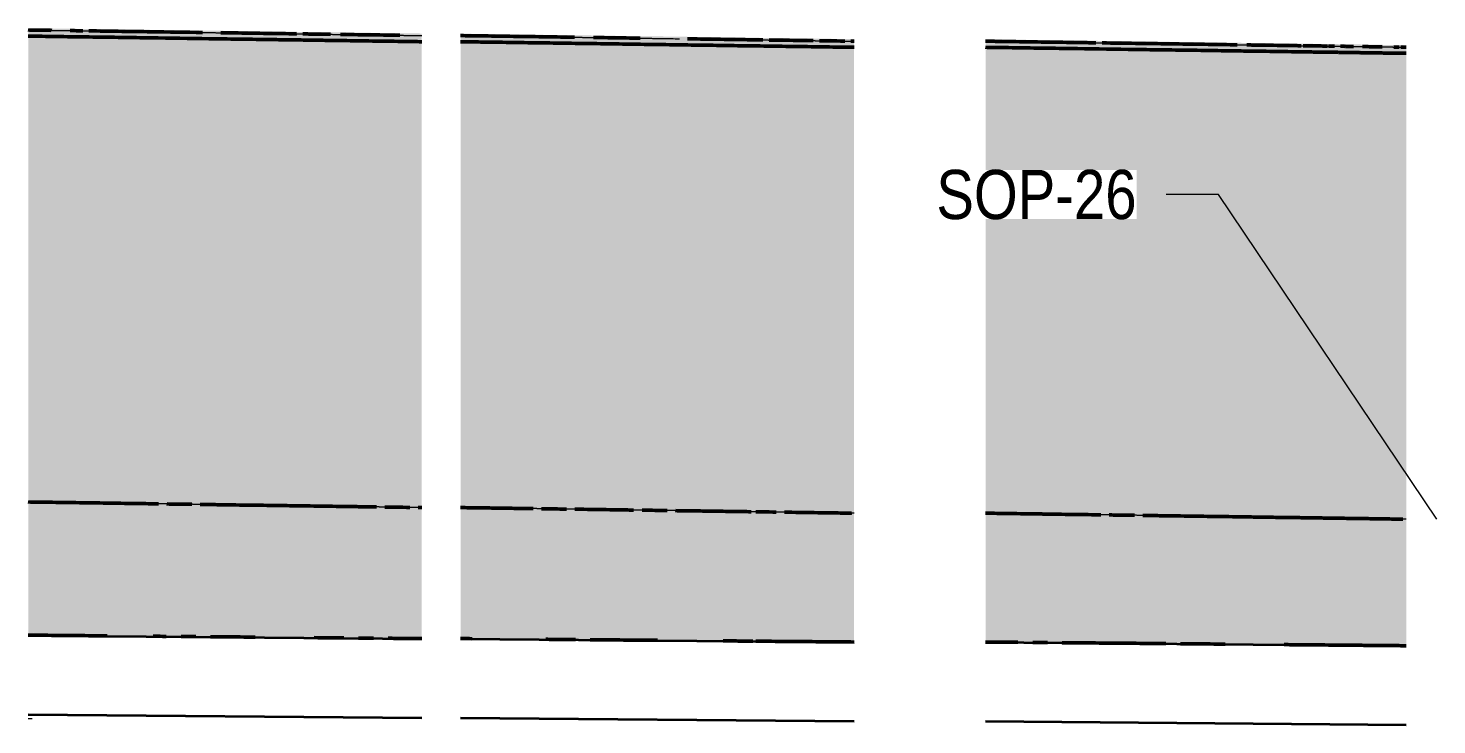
# Model space of a CAD drawing. Header units: metres. Extents: x 0 to 258, y 3 to 25.
# Drawn here: x 113.987 to 117.571, y 21.447 to 23.218 of the extents above; entities that cross this region are included whole.
import ezdxf

# ---------------------------------------------------------------- set-up
doc = ezdxf.new("R2010")
doc.units = ezdxf.units.M
doc.linetypes.add('JacobsDash', pattern=[0.0045, 0.003, -0.0015])
for name, color, linetype, lineweight in [('A-FLOR', 7, 'Continuous', 50), ('A-FLOR-HDLN', 7, 'JacobsDash', 18), ('G-ANNO-TEXT', 7, 'Continuous', 9)]:
    doc.layers.add(name, color=color, linetype=linetype, lineweight=lineweight)
doc.styles.add('Arial Narrow_2', font='ARIALN.TTF', dxfattribs={"height": 0.125})

msp = doc.modelspace()

# ---------------------------------------------------------------- hatches: boundary and pattern name
at = {"layer": 'A-FLOR', "lineweight": 5, "true_color": 0xc0c0c0}
for points in [[(114.988, 23.1993), (114.988, 23.2046), (113.9867, 23.2182), (113.9867, 23.2136), (114.9838, 23.1994)], [(114.988, 23.1838), (114.988, 23.1993), (113.9867, 23.2136), (113.9867, 23.198), (114.9792, 23.1839)], [(116.0881, 23.1851), (116.0881, 23.1903), (115.0868, 23.2042), (115.0868, 23.1993), (116.0865, 23.1851)], [(116.0881, 23.1695), (116.0881, 23.1851), (115.0868, 23.1993), (115.0868, 23.1838), (116.0632, 23.1699)], [(117.4926, 23.1698), (117.4921, 23.1749), (117.4429, 23.1757), (117.3031, 23.1778), (117.3017, 23.1775), (117.3009, 23.1778), (117.2985, 23.1778), (116.4226, 23.19), (116.4226, 23.1851), (117.4883, 23.1699)], [(116.0881, 21.9847), (116.0881, 23.1695), (115.0868, 23.1838), (115.0868, 21.999), (116.0817, 21.9848)], [(117.4926, 23.1543), (117.4926, 23.1698), (116.4226, 23.1851), (116.4226, 23.1695), (117.4707, 23.1546)], [(117.4926, 21.9695), (117.4926, 23.1543), (116.4226, 23.1695), (116.4226, 21.9847), (117.4837, 21.9696)], [(116.0881, 21.6571), (116.0881, 21.9847), (115.0868, 21.999), (115.0868, 21.6659), (116.0563, 21.6574)], [(117.4926, 21.6477), (117.4926, 21.9695), (116.4226, 21.9845), (116.4226, 21.6571), (117.4833, 21.6478)], [(114.988, 21.6643), (114.988, 21.6658), (113.9867, 21.6741), (113.9867, 21.673), (114.9432, 21.6647)], [(116.0881, 21.6557), (116.0881, 21.6571), (115.0868, 21.6656), (115.0868, 21.6644), (116.0529, 21.6561)], [(117.4926, 21.6466), (117.4926, 21.6477), (117.107, 21.6511), (116.4226, 21.6571), (116.4226, 21.6558), (117.4858, 21.6466)]]:
    msp.add_hatch(color=9, dxfattribs=at).paths.add_polyline_path(points)
h = msp.add_hatch(color=9, dxfattribs=at)
h.paths.add_polyline_path([(114.988, 21.999), (114.988, 23.1838), (113.9867, 23.198), (113.9867, 22.0133), (114.9792, 21.9991)])
h.paths.add_polyline_path([(114.0454, 22.2788), (114.0454, 22.2788), (114.0388, 22.3391)])
h = msp.add_hatch(color=9, dxfattribs=at)
h.paths.add_polyline_path([(113.9992, 21.6745), (113.9997, 21.6781), (114.0004, 21.6837)])
h.paths.add_polyline_path([(114.988, 21.6658), (114.988, 21.999), (113.9867, 22.0133), (113.9867, 21.6746), (114.9792, 21.6659)])

# ---------------------------------------------------------------- linework, layer by layer
at = {"layer": 'A-FLOR', "lineweight": 35}
for p, q in [((114.988, 21.6643), (113.9867, 21.673)), ((116.0881, 21.6557), (115.0868, 21.6644)), ((117.4926, 21.6466), (116.4226, 21.6558)), ((113.9867, 21.473), (114.988, 21.4643)), ((115.0868, 21.4644), (116.0881, 21.4557)), ((116.4226, 21.4558), (117.4926, 21.4466))]:
    msp.add_line(p, q, dxfattribs=at)
at = {"layer": 'A-FLOR', "lineweight": 18}
msp.add_line((113.9867, 21.463), (113.9966, 21.4628), dxfattribs=at)
at = {"layer": 'A-FLOR'}
for points, knots in [([(113.9867, 23.2136), (113.9923, 23.2135), (114.0066, 23.2133), (114.021, 23.2131), (114.0297, 23.213)], [0.862837499, 0.862837499, 0.862837499, 0.862837499, 0.86328125, 0.863971055, 0.863971055, 0.863971055, 0.863971055]), ([(114.6185, 23.189), (114.6105, 23.1891), (114.5778, 23.1896), (114.5206, 23.1904), (114.422, 23.1918), (114.3234, 23.1932), (114.2373, 23.1945), (114.188, 23.1952), (114.151, 23.1957), (114.1142, 23.1962), (114.0774, 23.1967), (114.0404, 23.1973), (114.0101, 23.1977), (113.9922, 23.198), (113.9867, 23.198)], [-0.87953973, -0.87953973, -0.87953973, -0.87953973, -0.87890625, -0.87695312, -0.875, -0.87109375, -0.86914062, -0.86816406, -0.8671875, -0.86621094, -0.86523438, -0.86425781, -0.86328125, -0.86284336, -0.86284336, -0.86284336, -0.86284336]), ([(114.0297, 23.213), (114.0333, 23.2129), (114.0387, 23.2128), (114.044, 23.2128), (114.0457, 23.2127)], [0.8639711534, 0.8639711534, 0.8639711534, 0.8639711534, 0.8642578125, 0.8643933578, 0.8643933578, 0.8643933578, 0.8643933578]), ([(114.0937, 23.2121), (114.1006, 23.212), (114.1112, 23.2118), (114.1218, 23.2117), (114.1255, 23.2116)], [0.8656608554, 0.8656608554, 0.8656608554, 0.8656608554, 0.8662109375, 0.8665057557, 0.8665057557, 0.8665057557, 0.8665057557]), ([(114.1414, 23.2114), (114.1447, 23.2113), (114.1603, 23.2111), (114.1882, 23.2107), (114.2375, 23.21), (114.3182, 23.2089), (114.3867, 23.2079), (114.4305, 23.2073)], [0.866928026, 0.866928026, 0.866928026, 0.866928026, 0.8671875, 0.868164062, 0.869140625, 0.87109375, 0.874567932, 0.874567932, 0.874567932, 0.874567932]), ([(114.4771, 23.2066), (114.4917, 23.2064), (114.5309, 23.2058), (114.5946, 23.2049), (114.6442, 23.2042), (114.669, 23.2039), (114.6691, 23.2039)], [0.875799659, 0.875799659, 0.875799659, 0.875799659, 0.876953125, 0.87890625, 0.880859375, 0.88086906, 0.88086906, 0.88086906, 0.88086906]), ([(114.717, 23.1876), (114.7009, 23.1879), (114.668, 23.1883), (114.6351, 23.1888), (114.6185, 23.189)], [-0.882139403, -0.882139403, -0.882139403, -0.882139403, -0.880859375, -0.879539809, -0.879539809, -0.879539809, -0.879539809]), ([(114.7011, 23.2034), (114.715, 23.2032), (114.7333, 23.2029), (114.7515, 23.2027), (114.756, 23.2026)], [0.881713961, 0.881713961, 0.881713961, 0.881713961, 0.8828125, 0.883164932, 0.883164932, 0.883164932, 0.883164932]), ([(114.7809, 23.2023), (114.7927, 23.2021), (114.8291, 23.2016), (114.8797, 23.2009), (114.9184, 23.2003), (114.9324, 23.2001)], [0.883825976, 0.883825976, 0.883825976, 0.883825976, 0.884765625, 0.88671875, 0.887829689, 0.887829689, 0.887829689, 0.887829689]), ([(115.0868, 23.1993), (115.1039, 23.1991), (115.1456, 23.1985), (115.212, 23.1975), (115.2737, 23.1967), (115.3229, 23.196), (115.353, 23.1955), (115.3709, 23.1953), (115.3764, 23.1952)], [0.889269142, 0.889269142, 0.889269142, 0.889269142, 0.890625, 0.892578125, 0.89453125, 0.895507812, 0.896484375, 0.896922166, 0.896922166, 0.896922166, 0.896922166]), ([(115.4246, 23.1945), (115.4277, 23.1945), (115.4432, 23.1942), (115.4699, 23.1939), (115.4933, 23.1935), (115.5044, 23.1934)], [0.898189444, 0.898189444, 0.898189444, 0.898189444, 0.8984375, 0.899414062, 0.900301767, 0.900301767, 0.900301767, 0.900301767]), ([(115.5044, 23.1934), (115.5055, 23.1934), (115.5186, 23.1932), (115.5316, 23.193), (115.5436, 23.1928)], [0.900301801, 0.900301801, 0.900301801, 0.900301801, 0.900390625, 0.901340398, 0.901340398, 0.901340398, 0.901340398]), ([(115.6642, 23.1911), (115.6859, 23.1908), (115.7323, 23.1901), (115.7962, 23.1892), (115.8384, 23.1886), (115.856, 23.1884)], [0.904526268, 0.904526268, 0.904526268, 0.904526268, 0.90625, 0.908203125, 0.90959567, 0.90959567, 0.90959567, 0.90959567]), ([(115.872, 23.1881), (115.8737, 23.1881), (115.8878, 23.1879), (115.9141, 23.1875), (115.9497, 23.187), (115.973, 23.1867), (115.9839, 23.1865)], [0.910017959, 0.910017959, 0.910017959, 0.910017959, 0.91015625, 0.911132812, 0.912109375, 0.912975271, 0.912975271, 0.912975271, 0.912975271]), ([(114.8152, 23.1862), (114.7909, 23.1866), (114.7583, 23.187), (114.7255, 23.1875), (114.717, 23.1876)], [-0.884739451, -0.884739451, -0.884739451, -0.884739451, -0.8828125, -0.882139589, -0.882139589, -0.882139589, -0.882139589]), ([(114.988, 23.1838), (114.98, 23.1839), (114.9474, 23.1843), (114.8901, 23.1852), (114.8405, 23.1859), (114.8155, 23.1862), (114.8152, 23.1862)], [-0.889305683, -0.889305683, -0.889305683, -0.889305683, -0.888671875, -0.88671875, -0.884765625, -0.884739535, -0.884739535, -0.884739535, -0.884739535]), ([(115.4729, 23.1783), (115.4722, 23.1783), (115.4592, 23.1785), (115.4338, 23.1788), (115.3966, 23.1794), (115.3596, 23.1799), (115.3227, 23.1804), (115.2734, 23.1811), (115.2118, 23.182), (115.1539, 23.1828), (115.1206, 23.1833), (115.1119, 23.1834)], [-0.899471796, -0.899471796, -0.899471796, -0.899471796, -0.899414062, -0.8984375, -0.897460938, -0.896484375, -0.895507812, -0.89453125, -0.892578125, -0.890625, -0.889939199, -0.889939199, -0.889939199, -0.889939199]), ([(115.5383, 23.1773), (115.528, 23.1775), (115.5062, 23.1778), (115.4845, 23.1781), (115.4729, 23.1783)], [-0.901204924, -0.901204924, -0.901204924, -0.901204924, -0.900390625, -0.899472002, -0.899472002, -0.899472002, -0.899472002]), ([(115.8006, 23.1736), (115.7768, 23.1739), (115.7284, 23.1746), (115.6553, 23.1757), (115.5937, 23.1766), (115.5547, 23.1771), (115.5403, 23.1773), (115.5383, 23.1773)], [-0.908138209, -0.908138209, -0.908138209, -0.908138209, -0.90625, -0.904296875, -0.90234375, -0.901367188, -0.901205243, -0.901205243, -0.901205243, -0.901205243]), ([(116.0881, 23.1695), (116.0794, 23.1696), (116.0584, 23.1699), (116.025, 23.1704), (115.9879, 23.1709), (115.9509, 23.1715), (115.9139, 23.172), (115.8647, 23.1727), (115.8269, 23.1732), (115.8014, 23.1736), (115.8006, 23.1736)], [-0.915732204, -0.915732204, -0.915732204, -0.915732204, -0.915039062, -0.9140625, -0.913085938, -0.912109375, -0.911132812, -0.91015625, -0.908203125, -0.90813824, -0.90813824, -0.90813824, -0.90813824]), ([(116, 23.1863), (116.0084, 23.1862), (116.0292, 23.1859), (116.0505, 23.1856), (116.0634, 23.1854), (116.0641, 23.1854)], [0.913397776, 0.913397776, 0.913397776, 0.913397776, 0.9140625, 0.915039062, 0.915087523, 0.915087523, 0.915087523, 0.915087523]), ([(116.4226, 23.1851), (116.4266, 23.185), (116.4349, 23.1849), (116.4432, 23.1848), (116.4474, 23.1847)], [0.9156949734, 0.9156949734, 0.9156949734, 0.9156949734, 0.916015625, 0.9163548322, 0.9163548322, 0.9163548322, 0.9163548322]), ([(117.0218, 23.161), (117.0108, 23.1611), (116.9874, 23.1615), (116.9517, 23.162), (116.9146, 23.1625), (116.8654, 23.1632), (116.7792, 23.1644), (116.6806, 23.1658), (116.5944, 23.1671), (116.5452, 23.1678), (116.5082, 23.1683), (116.4712, 23.1688), (116.4457, 23.1692), (116.4325, 23.1694), (116.4315, 23.1694)], [-0.93153681, -0.93153681, -0.93153681, -0.93153681, -0.93066406, -0.9296875, -0.92871094, -0.92773438, -0.92578125, -0.921875, -0.91992188, -0.91894531, -0.91796875, -0.91699219, -0.91601562, -0.91593798, -0.91593798, -0.91593798, -0.91593798]), ([(116.4474, 23.1847), (116.4554, 23.1846), (116.4757, 23.1843), (116.5084, 23.1839), (116.5454, 23.1833), (116.5823, 23.1828), (116.6193, 23.1823), (116.6595, 23.1817), (116.6875, 23.1813), (116.7031, 23.1811)], [0.916354872, 0.916354872, 0.916354872, 0.916354872, 0.916992188, 0.91796875, 0.918945312, 0.919921875, 0.920898438, 0.921875, 0.923114074, 0.923114074, 0.923114074, 0.923114074]), ([(116.7191, 23.1808), (116.7474, 23.1804), (116.8004, 23.1797), (116.8656, 23.1788), (116.9149, 23.1781), (116.9519, 23.1775), (116.9825, 23.1771), (117.0007, 23.1768), (117.0065, 23.1768)], [0.92353637, 0.92353637, 0.92353637, 0.92353637, 0.92578125, 0.927734375, 0.928710938, 0.9296875, 0.930664062, 0.931126172, 0.931126172, 0.931126172, 0.931126172]), ([(117.007, 23.1767), (117.0134, 23.1767), (117.0319, 23.1764), (117.0505, 23.1761), (117.0628, 23.1759)], [0.931140749, 0.931140749, 0.931140749, 0.931140749, 0.931640625, 0.932613572, 0.932613572, 0.932613572, 0.932613572]), ([(117.0873, 23.16), (117.0668, 23.1603), (117.045, 23.1607), (117.0231, 23.161), (117.0218, 23.161)], [-0.933269992, -0.933269992, -0.933269992, -0.933269992, -0.931640625, -0.931536967, -0.931536967, -0.931536967, -0.931536967]), ([(117.0869, 23.1756), (117.0912, 23.1755), (117.1078, 23.1753), (117.1366, 23.1749), (117.1735, 23.1744), (117.2032, 23.1739), (117.2202, 23.1737), (117.225, 23.1736)], [0.933252878, 0.933252878, 0.933252878, 0.933252878, 0.93359375, 0.934570312, 0.935546875, 0.936523438, 0.936907803, 0.936907803, 0.936907803, 0.936907803]), ([(117.2184, 23.1582), (117.2157, 23.1582), (117.2008, 23.1584), (117.1733, 23.1588), (117.1364, 23.1594), (117.1078, 23.1598), (117.0914, 23.16), (117.0873, 23.16)], [-0.93673668, -0.93673668, -0.93673668, -0.93673668, -0.936523438, -0.935546875, -0.934570312, -0.93359375, -0.933270208, -0.933270208, -0.933270208, -0.933270208]), ([(117.3164, 23.1568), (117.3119, 23.1568), (117.3013, 23.157), (117.2785, 23.1573), (117.2498, 23.1577), (117.228, 23.158), (117.2184, 23.1582)], [-0.939336453, -0.939336453, -0.939336453, -0.939336453, -0.938964844, -0.938476562, -0.9375, -0.936736691, -0.936736691, -0.936736691, -0.936736691]), ([(117.2306, 23.1736), (117.2362, 23.1735), (117.2479, 23.1733), (117.263, 23.1731), (117.2755, 23.1729), (117.2841, 23.1728), (117.2896, 23.1727), (117.2921, 23.1727)], [0.937054836, 0.937054836, 0.937054836, 0.937054836, 0.9375, 0.937988281, 0.938232422, 0.938476562, 0.938672072, 0.938672072, 0.938672072, 0.938672072]), ([(117.2948, 23.1726), (117.2975, 23.1726), (117.3028, 23.1725), (117.308, 23.1725), (117.3104, 23.1724)], [0.9387447702, 0.9387447702, 0.9387447702, 0.9387447702, 0.9389648438, 0.9391671798, 0.9391671798, 0.9391671798, 0.9391671798]), ([(117.3793, 23.1559), (117.3774, 23.1559), (117.3726, 23.156), (117.3649, 23.1561), (117.3531, 23.1563), (117.3384, 23.1565), (117.3252, 23.1567), (117.3179, 23.1568), (117.3164, 23.1568)], [-0.941069794, -0.941069794, -0.941069794, -0.941069794, -0.940917969, -0.940673828, -0.940429688, -0.939941406, -0.939453125, -0.939336553, -0.939336553, -0.939336553, -0.939336553]), ([(117.3258, 23.1722), (117.3301, 23.1721), (117.3352, 23.1721), (117.3402, 23.172), (117.3411, 23.172)], [0.9395894773, 0.9395894773, 0.9395894773, 0.9395894773, 0.9399414062, 0.9400120216, 0.9400120216, 0.9400120216, 0.9400120216]), ([(117.3411, 23.172), (117.3461, 23.1719), (117.3519, 23.1718), (117.3579, 23.1717), (117.3588, 23.1717)], [0.9400120801, 0.9400120801, 0.9400120801, 0.9400120801, 0.9404296875, 0.9405050096, 0.9405050096, 0.9405050096, 0.9405050096]), ([(117.4101, 23.1555), (117.4096, 23.1555), (117.4061, 23.1555), (117.3998, 23.1556), (117.3913, 23.1557), (117.3844, 23.1558), (117.3804, 23.1559), (117.3793, 23.1559)], [-0.9419363288, -0.9419363288, -0.9419363288, -0.9419363288, -0.9418945312, -0.9416503906, -0.94140625, -0.9411621094, -0.9410700169, -0.9410700169, -0.9410700169, -0.9410700169]), ([(117.3818, 23.1714), (117.382, 23.1714), (117.3852, 23.1714), (117.3912, 23.1713), (117.3974, 23.1712), (117.4008, 23.1711), (117.4014, 23.1711)], [0.9411414809, 0.9411414809, 0.9411414809, 0.9411414809, 0.9411621094, 0.94140625, 0.9416503906, 0.9417017391, 0.9417017391, 0.9417017391, 0.9417017391]), ([(117.4014, 23.1711), (117.4037, 23.1711), (117.4089, 23.171), (117.4172, 23.1709), (117.4251, 23.1708), (117.4299, 23.1707), (117.4318, 23.1707)], [0.9417018807, 0.9417018807, 0.9417018807, 0.9417018807, 0.9418945312, 0.9421386719, 0.9423828125, 0.942546671, 0.942546671, 0.942546671, 0.942546671]), ([(117.4412, 23.155), (117.4391, 23.155), (117.4342, 23.1551), (117.4263, 23.1552), (117.418, 23.1553), (117.4125, 23.1554), (117.4101, 23.1555)], [-0.9428030356, -0.9428030356, -0.9428030356, -0.9428030356, -0.9426269531, -0.9423828125, -0.9421386719, -0.9419364149, -0.9419364149, -0.9419364149, -0.9419364149]), ([(117.4707, 23.1546), (117.4673, 23.1546), (117.4583, 23.1548), (117.4484, 23.1549), (117.442, 23.155), (117.4412, 23.155)], [-0.9436696085, -0.9436696085, -0.9436696085, -0.9436696085, -0.943359375, -0.9428710938, -0.9428031843, -0.9428031843, -0.9428031843, -0.9428031843]), ([(117.4925, 23.1543), (117.4898, 23.1543), (117.4845, 23.1544), (117.4773, 23.1545), (117.4726, 23.1546), (117.4707, 23.1546)], [-0.9443359375, -0.9443359375, -0.9443359375, -0.9443359375, -0.9440917969, -0.9438476562, -0.9436696563, -0.9436696563, -0.9436696563, -0.9436696563]), ([(117.4789, 23.17), (117.4805, 23.17), (117.4836, 23.17), (117.4868, 23.1699), (117.4883, 23.1699)], [0.9439425984, 0.9439425984, 0.9439425984, 0.9439425984, 0.9440917969, 0.9442364319, 0.9442364319, 0.9442364319, 0.9442364319]), ([(117.4884, 23.1699), (117.4894, 23.1699), (117.4908, 23.1699), (117.4922, 23.1698), (117.4925, 23.1698)], [0.9442365815, 0.9442365815, 0.9442365815, 0.9442365815, 0.9443359375, 0.9443643892, 0.9443643892, 0.9443643892, 0.9443643892]), ([(114.0833, 22.0119), (114.0601, 22.0122), (114.0278, 22.0127), (113.9956, 22.0131), (113.9867, 22.0133)], [-0.865843183, -0.865843183, -0.865843183, -0.865843183, -0.864, -0.863289278, -0.863289278, -0.863289278, -0.863289278]), ([(114.1686, 22.0107), (114.1674, 22.0107), (114.1409, 22.0111), (114.1125, 22.0115), (114.0853, 22.0119), (114.0833, 22.0119)], [-0.868097784, -0.868097784, -0.868097784, -0.868097784, -0.868, -0.866, -0.865843204, -0.865843204, -0.865843204, -0.865843204]), ([(114.2539, 22.0094), (114.2495, 22.0095), (114.2211, 22.0099), (114.1926, 22.0103), (114.1686, 22.0107)], [-0.870352668, -0.870352668, -0.870352668, -0.870352668, -0.87, -0.86809794, -0.86809794, -0.86809794, -0.86809794]), ([(114.3179, 22.0085), (114.3174, 22.0085), (114.2961, 22.0088), (114.2747, 22.0092), (114.2539, 22.0094)], [-0.872043716, -0.872043716, -0.872043716, -0.872043716, -0.872, -0.870352676, -0.870352676, -0.870352676, -0.870352676]), ([(114.4032, 22.0073), (114.3995, 22.0074), (114.3782, 22.0077), (114.3568, 22.008), (114.3393, 22.0082)], [-0.874298314, -0.874298314, -0.874298314, -0.874298314, -0.874, -0.872607412, -0.872607412, -0.872607412, -0.872607412]), ([(114.5526, 22.0052), (114.5495, 22.0052), (114.5212, 22.0056), (114.4785, 22.0062), (114.4389, 22.0068), (114.4246, 22.007)], [-0.878244253, -0.878244253, -0.878244253, -0.878244253, -0.878, -0.876, -0.874862148, -0.874862148, -0.874862148, -0.874862148]), ([(114.6379, 22.004), (114.6316, 22.0041), (114.6031, 22.0045), (114.5747, 22.0049), (114.5526, 22.0052)], [-0.880498856, -0.880498856, -0.880498856, -0.880498856, -0.88, -0.878244267, -0.878244267, -0.878244267, -0.878244267]), ([(114.8085, 22.0015), (114.7958, 22.0017), (114.7579, 22.0023), (114.701, 22.0031), (114.6568, 22.0037), (114.6379, 22.004)], [-0.885008315, -0.885008315, -0.885008315, -0.885008315, -0.884, -0.882, -0.880498989, -0.880498989, -0.880498989, -0.880498989]), ([(114.8725, 22.0006), (114.8637, 22.0008), (114.8424, 22.0011), (114.821, 22.0014), (114.8085, 22.0015)], [-0.886699675, -0.886699675, -0.886699675, -0.886699675, -0.886, -0.885008461, -0.885008461, -0.885008461, -0.885008461]), ([(114.9578, 21.9994), (114.9458, 21.9996), (114.9245, 21.9999), (114.9031, 22.0002), (114.8938, 22.0003)], [-0.888954071, -0.888954071, -0.888954071, -0.888954071, -0.888, -0.887263197, -0.887263197, -0.887263197, -0.887263197]), ([(115.1218, 21.9985), (115.1137, 21.9986), (115.102, 21.9988), (115.0903, 21.999), (115.0868, 21.999)], [-0.8906452116, -0.8906452116, -0.8906452116, -0.8906452116, -0.89, -0.8897201778, -0.8897201778, -0.8897201778, -0.8897201778]), ([(115.2071, 21.9973), (115.1958, 21.9975), (115.1673, 21.9979), (115.1389, 21.9983), (115.1218, 21.9985)], [-0.892900037, -0.892900037, -0.892900037, -0.892900037, -0.892, -0.890645301, -0.890645301, -0.890645301, -0.890645301]), ([(115.2711, 21.9964), (115.2637, 21.9965), (115.2424, 21.9968), (115.221, 21.9971), (115.2071, 21.9973)], [-0.894590995, -0.894590995, -0.894590995, -0.894590995, -0.894, -0.892900182, -0.892900182, -0.892900182, -0.892900182]), ([(115.3564, 21.9952), (115.3458, 21.9953), (115.3245, 21.9956), (115.3031, 21.9959), (115.2925, 21.9961)], [-0.896845734, -0.896845734, -0.896845734, -0.896845734, -0.896, -0.895154773, -0.895154773, -0.895154773, -0.895154773]), ([(115.5058, 21.993), (115.4958, 21.9932), (115.4606, 21.9937), (115.4179, 21.9943), (115.3852, 21.9948), (115.3778, 21.9949)], [-0.900791364, -0.900791364, -0.900791364, -0.900791364, -0.9, -0.898, -0.897409509, -0.897409509, -0.897409509, -0.897409509]), ([(115.6124, 21.9915), (115.5921, 21.9918), (115.5708, 21.9921), (115.5494, 21.9924), (115.5484, 21.9924)], [-0.903610191, -0.903610191, -0.903610191, -0.903610191, -0.902, -0.901918981, -0.901918981, -0.901918981, -0.901918981]), ([(115.7617, 21.9894), (115.7421, 21.9897), (115.7137, 21.9901), (115.6852, 21.9905), (115.6764, 21.9906)], [-0.907555559, -0.907555559, -0.907555559, -0.907555559, -0.906, -0.905301085, -0.905301085, -0.905301085, -0.905301085]), ([(115.8257, 21.9885), (115.81, 21.9887), (115.7887, 21.989), (115.7673, 21.9893), (115.7617, 21.9894)], [-0.909247028, -0.909247028, -0.909247028, -0.909247028, -0.908, -0.907555821, -0.907555821, -0.907555821, -0.907555821]), ([(115.8897, 21.9876), (115.8779, 21.9877), (115.8606, 21.988), (115.8433, 21.9882), (115.8378, 21.9883)], [-0.910937925, -0.910937925, -0.910937925, -0.910937925, -0.91, -0.90956646, -0.90956646, -0.90956646, -0.90956646]), ([(116.0603, 21.9851), (116.0421, 21.9854), (115.9986, 21.986), (115.9488, 21.9867), (115.9173, 21.9872), (115.911, 21.9873)], [-0.915447331, -0.915447331, -0.915447331, -0.915447331, -0.914, -0.912, -0.911501704, -0.911501704, -0.911501704, -0.911501704]), ([(116.0817, 21.9848), (116.0815, 21.9848), (116.0744, 21.9849), (116.0673, 21.985), (116.0603, 21.9851)], [-0.9160109957, -0.9160109957, -0.9160109957, -0.9160109957, -0.916, -0.9154473976, -0.9154473976, -0.9154473976, -0.9154473976]), ([(116.5666, 21.9827), (116.5419, 21.983), (116.5134, 21.9835), (116.485, 21.9839), (116.4812, 21.9839)], [-0.91995687, -0.91995687, -0.91995687, -0.91995687, -0.918, -0.917702134, -0.917702134, -0.917702134, -0.917702134]), ([(116.6519, 21.9815), (116.6492, 21.9815), (116.6213, 21.9819), (116.5929, 21.9823), (116.5671, 21.9827), (116.5666, 21.9827)], [-0.922211556, -0.922211556, -0.922211556, -0.922211556, -0.922, -0.92, -0.919956883, -0.919956883, -0.919956883, -0.919956883]), ([(116.8012, 21.9794), (116.7992, 21.9794), (116.7921, 21.9795), (116.785, 21.9796), (116.7799, 21.9797)], [-0.926157432, -0.926157432, -0.926157432, -0.926157432, -0.926, -0.9255938464, -0.9255938464, -0.9255938464, -0.9255938464]), ([(116.9505, 21.9772), (116.9492, 21.9772), (116.9227, 21.9776), (116.8942, 21.978), (116.8671, 21.9784), (116.8652, 21.9784)], [-0.930103068, -0.930103068, -0.930103068, -0.930103068, -0.93, -0.928, -0.927848459, -0.927848459, -0.927848459, -0.927848459]), ([(117.1211, 21.9748), (117.1134, 21.9749), (117.0805, 21.9754), (117.0236, 21.9762), (116.9744, 21.9769), (116.9505, 21.9772)], [-0.934612378, -0.934612378, -0.934612378, -0.934612378, -0.934, -0.932, -0.930103182, -0.930103182, -0.930103182, -0.930103182]), ([(117.2065, 21.9736), (117.1955, 21.9737), (117.1671, 21.9741), (117.1387, 21.9745), (117.1212, 21.9748)], [-0.93686739, -0.93686739, -0.93686739, -0.93686739, -0.936, -0.934612654, -0.934612654, -0.934612654, -0.934612654]), ([(117.2918, 21.9724), (117.2902, 21.9724), (117.2761, 21.9726), (117.2493, 21.973), (117.2224, 21.9734), (117.2081, 21.9736), (117.2065, 21.9736)], [-0.939121979, -0.939121979, -0.939121979, -0.939121979, -0.939, -0.938, -0.937, -0.936867525, -0.936867525, -0.936867525, -0.936867525]), ([(117.3345, 21.9718), (117.3313, 21.9718), (117.3171, 21.972), (117.3029, 21.9722), (117.2918, 21.9724)], [-0.940249494, -0.940249494, -0.940249494, -0.940249494, -0.94, -0.939122126, -0.939122126, -0.939122126, -0.939122126]), ([(117.3771, 21.9711), (117.3724, 21.9712), (117.3581, 21.9714), (117.3439, 21.9716), (117.3345, 21.9718)], [-0.941376693, -0.941376693, -0.941376693, -0.941376693, -0.941, -0.940249605, -0.940249605, -0.940249605, -0.940249605]), ([(117.4198, 21.9705), (117.4134, 21.9706), (117.4007, 21.9708), (117.3865, 21.971), (117.3787, 21.9711), (117.3771, 21.9711)], [-0.942504225, -0.942504225, -0.942504225, -0.942504225, -0.942, -0.9415, -0.941376862, -0.941376862, -0.941376862, -0.941376862]), ([(117.4624, 21.9699), (117.4544, 21.97), (117.4402, 21.9702), (117.426, 21.9705), (117.4198, 21.9705)], [-0.943631598, -0.943631598, -0.943631598, -0.943631598, -0.943, -0.94250423, -0.94250423, -0.94250423, -0.94250423]), ([(117.4837, 21.9696), (117.4812, 21.9697), (117.4741, 21.9698), (117.467, 21.9699), (117.4624, 21.9699)], [-0.944195413, -0.944195413, -0.944195413, -0.944195413, -0.944, -0.9436317783, -0.9436317783, -0.9436317783, -0.9436317783]), ([(113.9867, 21.6746), (114.0034, 21.6744), (114.0452, 21.6741), (114.0871, 21.6737), (114.1121, 21.6735)], [-0.8583369, -0.8583369, -0.8583369, -0.8583369, -0.85, -0.8375, -0.8375, -0.8375, -0.8375]), ([(114.4509, 21.6705), (114.4634, 21.6704), (114.5011, 21.6701), (114.5387, 21.6698), (114.5638, 21.6696)], [-0.78125034, -0.78125034, -0.78125034, -0.78125034, -0.775, -0.7625, -0.7625, -0.7625, -0.7625]), ([(115.3036, 21.664), (115.3162, 21.6639), (115.3412, 21.6636), (115.3663, 21.6634), (115.3789, 21.6633)], [-0.65624878, -0.65624878, -0.65624878, -0.65624878, -0.65, -0.64375025, -0.64375025, -0.64375025, -0.64375025]), ([(115.7552, 21.66), (115.7678, 21.6599), (115.7929, 21.6597), (115.818, 21.6595), (115.8305, 21.6594)], [-0.58125161, -0.58125161, -0.58125161, -0.58125161, -0.575, -0.56875001, -0.56875001, -0.56875001, -0.56875001]), ([(115.8378, 21.6593), (115.8479, 21.6592), (115.8831, 21.6589), (115.9183, 21.6586), (115.9434, 21.6584)], [-0.56753928, -0.56753928, -0.56753928, -0.56753928, -0.5625, -0.55, -0.55, -0.55, -0.55]), ([(116.6177, 21.6554), (116.6303, 21.6553), (116.6679, 21.655), (116.7056, 21.6547), (116.7307, 21.6544)], [-0.49374976, -0.49374976, -0.49374976, -0.49374976, -0.4875, -0.475, -0.475, -0.475, -0.475]), ([(116.9188, 21.6528), (116.9314, 21.6527), (116.969, 21.6524), (117.0067, 21.652), (117.0317, 21.6518)], [-0.44375157, -0.44375157, -0.44375157, -0.44375157, -0.4375, -0.425, -0.425, -0.425, -0.425]), ([(117.2576, 21.6498), (117.2827, 21.6496), (117.3203, 21.6493), (117.3705, 21.6488), (117.3956, 21.6486), (117.4081, 21.6485)], [-0.3875, -0.3875, -0.3875, -0.3875, -0.375, -0.36875, -0.3625, -0.3625, -0.3625, -0.3625]), ([(117.4081, 21.6485), (117.4206, 21.6484), (117.4457, 21.6481), (117.4739, 21.6479), (117.4895, 21.6477), (117.4926, 21.6477)], [-0.3625, -0.3625, -0.3625, -0.3625, -0.35625, -0.35, -0.3484556, -0.3484556, -0.3484556, -0.3484556])]:
    msp.add_open_spline(points, degree=3, knots=knots, dxfattribs=at)
for points in [[(114.6851, 23.2036), (114.6905, 23.2036), (114.6958, 23.2035), (114.7011, 23.2034)], [(115.1119, 23.1834), (115.1036, 23.1835), (115.0952, 23.1837), (115.0868, 23.1838)], [(116.08, 23.1852), (116.0827, 23.1851), (116.0854, 23.1851), (116.0881, 23.1851)], [(116.4315, 23.1694), (116.4285, 23.1694), (116.4255, 23.1695), (116.4226, 23.1695)], [(117.4608, 23.1703), (117.4655, 23.1702), (117.4702, 23.1701), (117.4747, 23.1701)], [(114.988, 21.999), (114.985, 21.999), (114.9821, 21.9991), (114.9792, 21.9991)], [(115.5271, 21.9927), (115.52, 21.9928), (115.5129, 21.9929), (115.5058, 21.993)], [(115.6764, 21.9906), (115.6622, 21.9908), (115.648, 21.991), (115.6337, 21.9912)], [(116.4812, 21.9839), (116.4617, 21.9842), (116.4421, 21.9845), (116.4226, 21.9847)], [(116.7159, 21.9806), (116.6945, 21.9809), (116.6732, 21.9812), (116.6519, 21.9815)], [(116.7799, 21.9797), (116.7657, 21.9799), (116.7514, 21.9801), (116.7372, 21.9803)], [(116.8652, 21.9784), (116.851, 21.9786), (116.8368, 21.9788), (116.8225, 21.979)], [(114.1121, 21.6735), (114.1372, 21.6733), (114.1623, 21.6731), (114.1874, 21.6728)], [(114.3047, 21.6718), (114.3158, 21.6717), (114.3269, 21.6716), (114.338, 21.6715)], [(114.3756, 21.6712), (114.3881, 21.6711), (114.4007, 21.671), (114.4132, 21.6709)], [(114.7143, 21.6682), (114.7394, 21.668), (114.7645, 21.6678), (114.7896, 21.6676)], [(114.8272, 21.6673), (114.8398, 21.6671), (114.8523, 21.667), (114.8649, 21.6669)], [(114.9025, 21.6666), (114.9151, 21.6665), (114.9276, 21.6664), (114.9401, 21.6663)], [(114.9401, 21.6663), (114.9561, 21.6661), (114.972, 21.666), (114.988, 21.6658)], [(115.0868, 21.6659), (115.0964, 21.6658), (115.1059, 21.6657), (115.1154, 21.6656)], [(115.4165, 21.663), (115.4416, 21.6628), (115.4667, 21.6625), (115.4918, 21.6623)], [(115.4918, 21.6623), (115.5169, 21.6621), (115.542, 21.6619), (115.5671, 21.6617)], [(115.5671, 21.6617), (115.5739, 21.6616), (115.5807, 21.6615), (115.5875, 21.6615)], [(115.9434, 21.6584), (115.9685, 21.6582), (115.9936, 21.6579), (116.0187, 21.6577)], [(116.0187, 21.6577), (116.0418, 21.6575), (116.065, 21.6573), (116.0881, 21.6571)], [(116.4226, 21.6571), (116.4249, 21.6571), (116.4272, 21.6571), (116.4296, 21.6571)], [(116.4296, 21.6571), (116.4547, 21.6568), (116.4797, 21.6566), (116.5048, 21.6564)], [(116.5425, 21.6561), (116.555, 21.656), (116.5676, 21.6559), (116.5801, 21.6557)], [(116.7307, 21.6544), (116.7557, 21.6542), (116.7808, 21.654), (116.8059, 21.6538)], [(116.8059, 21.6538), (116.831, 21.6536), (116.8561, 21.6533), (116.8812, 21.6531)], [(117.1823, 21.6505), (117.1948, 21.6504), (117.2199, 21.6502), (117.245, 21.6499), (117.2576, 21.6498)]]:
    msp.add_open_spline(points, degree=3, dxfattribs=at)
at = {"layer": 'A-FLOR-HDLN'}
for points, knots in [([(114.0458, 23.2127), (114.0564, 23.2126), (114.0724, 23.2124), (114.0883, 23.2121), (114.0937, 23.2121)], [0.864394665, 0.864394665, 0.864394665, 0.864394665, 0.865234375, 0.865660855, 0.865660855, 0.865660855, 0.865660855]), ([(114.4306, 23.2073), (114.436, 23.2072), (114.4515, 23.207), (114.4671, 23.2067), (114.4771, 23.2066)], [0.874569243, 0.874569243, 0.874569243, 0.874569243, 0.875, 0.875799659, 0.875799659, 0.875799659, 0.875799659]), ([(114.9324, 23.2001), (114.943, 23.2), (114.9615, 23.1997), (114.9801, 23.1994), (114.988, 23.1993)], [0.887831, 0.887831, 0.887831, 0.887831, 0.888671875, 0.889299922, 0.889299922, 0.889299922, 0.889299922]), ([(115.3764, 23.1952), (115.3832, 23.1951), (115.3992, 23.1949), (115.4153, 23.1946), (115.4245, 23.1945)], [0.896922166, 0.896922166, 0.896922166, 0.896922166, 0.897460938, 0.89818814, 0.89818814, 0.89818814, 0.89818814]), ([(115.5437, 23.1928), (115.544, 23.1928), (115.5566, 23.1926), (115.5939, 23.1921), (115.6337, 23.1915), (115.6613, 23.1911), (115.6642, 23.1911)], [0.90134171, 0.90134171, 0.90134171, 0.90134171, 0.901367188, 0.90234375, 0.904296875, 0.904526268, 0.904526268, 0.904526268, 0.904526268]), ([(115.9839, 23.1865), (115.9853, 23.1865), (115.9906, 23.1864), (115.996, 23.1864), (115.9999, 23.1863)], [0.9129752711, 0.9129752711, 0.9129752711, 0.9129752711, 0.9130859375, 0.91339647, 0.91339647, 0.91339647, 0.91339647]), ([(117.3104, 23.1724), (117.3139, 23.1724), (117.3191, 23.1723), (117.3241, 23.1722), (117.3258, 23.1722)], [0.9391671798, 0.9391671798, 0.9391671798, 0.9391671798, 0.939453125, 0.9395881091, 0.9395881091, 0.9395881091, 0.9395881091]), ([(117.3588, 23.1717), (117.3608, 23.1717), (117.3658, 23.1716), (117.3734, 23.1715), (117.3791, 23.1714), (117.3818, 23.1714)], [0.9405063861, 0.9405063861, 0.9405063861, 0.9405063861, 0.9406738281, 0.9409179688, 0.9411400813, 0.9411400813, 0.9411400813, 0.9411400813]), ([(117.4318, 23.1707), (117.4328, 23.1707), (117.4366, 23.1706), (117.446, 23.1705), (117.4547, 23.1704), (117.4605, 23.1703), (117.4608, 23.1703)], [0.9425467809, 0.9425467809, 0.9425467809, 0.9425467809, 0.9426269531, 0.9428710938, 0.943359375, 0.9433916812, 0.9433916812, 0.9433916812, 0.9433916812]), ([(117.4748, 23.1701), (117.4751, 23.1701), (117.4765, 23.1701), (117.4778, 23.17), (117.4788, 23.17)], [0.9438154702, 0.9438154702, 0.9438154702, 0.9438154702, 0.9438476562, 0.9439410766, 0.9439410766, 0.9439410766, 0.9439410766]), ([(115.6337, 21.9912), (115.6315, 21.9912), (115.6245, 21.9913), (115.6174, 21.9914), (115.6125, 21.9915)], [-0.9041737173, -0.9041737173, -0.9041737173, -0.9041737173, -0.904, -0.9036115014, -0.9036115014, -0.9036115014, -0.9036115014]), ([(116.7372, 21.9803), (116.7313, 21.9803), (116.7242, 21.9805), (116.7171, 21.9806), (116.7159, 21.9806)], [-0.9244663419, -0.9244663419, -0.9244663419, -0.9244663419, -0.924, -0.92390386, -0.92390386, -0.92390386, -0.92390386]), ([(114.1874, 21.6728), (114.2125, 21.6726), (114.2516, 21.6723), (114.2907, 21.6719), (114.3046, 21.6718)], [-0.825, -0.825, -0.825, -0.825, -0.8125, -0.80553474, -0.80553474, -0.80553474, -0.80553474]), ([(115.1154, 21.6656), (115.1405, 21.6654), (115.1907, 21.665), (115.2534, 21.6644), (115.291, 21.6641), (115.3036, 21.664)], [-0.6875, -0.6875, -0.6875, -0.6875, -0.675, -0.6625, -0.65625702, -0.65625702, -0.65625702, -0.65625702]), ([(115.5875, 21.6615), (115.6058, 21.6613), (115.6492, 21.6609), (115.705, 21.6605), (115.7427, 21.6601), (115.7552, 21.66)], [-0.60910115, -0.60910115, -0.60910115, -0.60910115, -0.6, -0.5875, -0.58125984, -0.58125984, -0.58125984, -0.58125984])]:
    msp.add_open_spline(points, degree=3, knots=knots, dxfattribs=at)
for points in [[(114.1255, 23.2116), (114.1308, 23.2115), (114.1361, 23.2115), (114.1414, 23.2114)], [(114.6691, 23.2039), (114.6744, 23.2038), (114.6798, 23.2037), (114.6851, 23.2036)], [(114.756, 23.2026), (114.7643, 23.2025), (114.7726, 23.2024), (114.7809, 23.2023)], [(115.856, 23.1884), (115.8613, 23.1883), (115.8666, 23.1882), (115.8719, 23.1881)], [(116.0641, 23.1854), (116.0694, 23.1853), (116.0747, 23.1852), (116.08, 23.1852)], [(116.7031, 23.1811), (116.7084, 23.181), (116.7137, 23.1809), (116.7191, 23.1808)], [(117.0065, 23.1768), (117.0067, 23.1767), (117.0068, 23.1767), (117.007, 23.1767)], [(117.0628, 23.1759), (117.0708, 23.1758), (117.0789, 23.1757), (117.0869, 23.1756)], [(117.2251, 23.1736), (117.2269, 23.1736), (117.2287, 23.1736), (117.2305, 23.1736)], [(117.2921, 23.1727), (117.293, 23.1727), (117.2939, 23.1727), (117.2947, 23.1726)], [(114.3393, 22.0082), (114.3322, 22.0083), (114.3251, 22.0084), (114.318, 22.0085)], [(114.4246, 22.007), (114.4175, 22.0071), (114.4104, 22.0072), (114.4033, 22.0073)], [(114.8938, 22.0003), (114.8868, 22.0004), (114.8797, 22.0005), (114.8726, 22.0006)], [(114.9792, 21.9991), (114.9721, 21.9992), (114.965, 21.9993), (114.9579, 21.9994)], [(115.2925, 21.9961), (115.2854, 21.9962), (115.2783, 21.9963), (115.2712, 21.9964)], [(115.3778, 21.9949), (115.3707, 21.995), (115.3636, 21.9951), (115.3565, 21.9952)], [(115.5484, 21.9924), (115.5413, 21.9925), (115.5342, 21.9926), (115.5271, 21.9927)], [(115.8378, 21.9883), (115.8338, 21.9884), (115.8298, 21.9884), (115.8258, 21.9885)], [(115.911, 21.9873), (115.9039, 21.9874), (115.8968, 21.9875), (115.8897, 21.9876)], [(116.0881, 21.9847), (116.086, 21.9848), (116.0839, 21.9848), (116.0817, 21.9848)], [(116.8225, 21.979), (116.8154, 21.9792), (116.8084, 21.9793), (116.8013, 21.9794)], [(117.4926, 21.9695), (117.4896, 21.9695), (117.4867, 21.9696), (117.4837, 21.9696)], [(114.338, 21.6715), (114.3505, 21.6714), (114.363, 21.6713), (114.3756, 21.6712)], [(114.4132, 21.6709), (114.4258, 21.6708), (114.4383, 21.6707), (114.4508, 21.6705)], [(114.5638, 21.6696), (114.5889, 21.6693), (114.6391, 21.6689), (114.6892, 21.6685), (114.7143, 21.6682)], [(114.7896, 21.6676), (114.8021, 21.6675), (114.8147, 21.6674), (114.8272, 21.6673)], [(114.8649, 21.6669), (114.8774, 21.6668), (114.8899, 21.6667), (114.9025, 21.6666)], [(115.3789, 21.6633), (115.3915, 21.6632), (115.404, 21.6631), (115.4165, 21.663)], [(115.8306, 21.6594), (115.833, 21.6593), (115.8354, 21.6593), (115.8378, 21.6593)], [(116.5048, 21.6564), (116.5174, 21.6563), (116.5299, 21.6562), (116.5424, 21.6561)], [(116.5801, 21.6557), (116.5926, 21.6556), (116.6052, 21.6555), (116.6177, 21.6554)], [(116.8812, 21.6531), (116.8937, 21.653), (116.9063, 21.6529), (116.9188, 21.6528)], [(117.0317, 21.6518), (117.0568, 21.6516), (117.107, 21.6511), (117.1572, 21.6507), (117.1823, 21.6505)]]:
    msp.add_open_spline(points, degree=3, dxfattribs=at)
at = {"layer": 'G-ANNO-TEXT'}
for p, q in [((116.8848, 22.7953), (116.8816, 22.7953)), ((117.0153, 22.7953), (116.8848, 22.7953)), ((117.5705, 21.9699), (117.0153, 22.7953))]:
    msp.add_line(p, q, dxfattribs=at)

# ---------------------------------------------------------------- next in the draw order: texts
at = {"layer": 'G-ANNO-TEXT', "insert": (116.2973, 22.8578), "char_height": 0.125, "attachment_point": 1, "style": 'Arial Narrow_2', "bg_fill": 3, "box_fill_scale": 1, "bg_fill_color": 256, "bg_fill_true_color": 13158600, "bg_fill_transparency": 0}
msp.add_mtext('SOP-26', dxfattribs=at)

doc.saveas('drawing.dxf')
